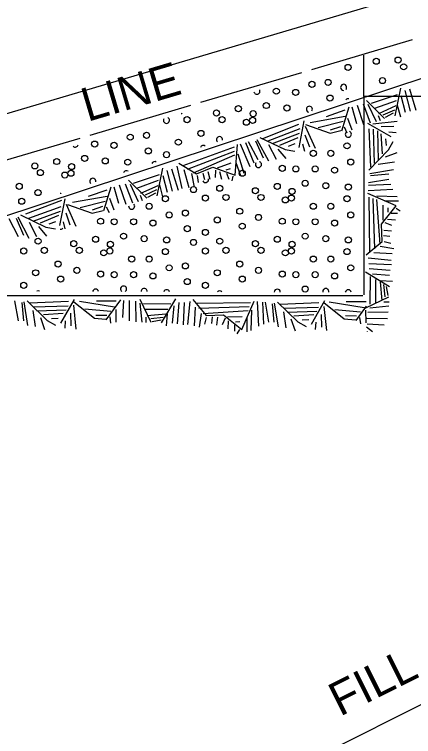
# Model space of a CAD drawing. Extents: x 1007 to 1035.5, y 1000.5 to 1021.5.
# Drawn here: x 1020.382 to 1022.755, y 1005.869 to 1010.166 of the extents above; entities that cross this region are included whole.
import ezdxf

# ---------------------------------------------------------------- set-up
doc = ezdxf.new("R2010")
doc.units = 0
doc.layers.add('Level 1', color=7, linetype='Continuous')

msp = doc.modelspace()

# ---------------------------------------------------------------- linework, layer by layer
at = {"layer": 'Level 1'}
for p, q in [((1023.7441, 1010.0953), (1019.6052, 1008.7269)), ((1022.459, 1009.6764), (1022.459, 1009.9222)), ((1025.5031, 1009.6764), (1022.459, 1009.6764)), ((1022.459, 1009.6764), (1022.459, 1008.4971)), ((1016.3883, 1002.8528), (1028.0346, 1008.6768)), ((1022.454, 1008.4912), (1018.7976, 1008.4912))]:
    msp.add_line(p, q, dxfattribs=at)
for points in [[(1029.0033, 1012.8863), (1024.1867, 1010.7167), (1019.8715, 1009.4363), (1016.9586, 1008.9191), (1012.5591, 1007.8981), (1008.4331, 1006.3787)], [(1022.7469, 1010.0143), (1022.1478, 1009.8364)], [(1022.0878, 1009.8187), (1021.4887, 1009.6409)], [(1022.6767, 1009.7263), (1022.6431, 1009.5625)], [(1022.7028, 1009.7121), (1022.7346, 1009.59)], [(1022.7312, 1009.723), (1022.7692, 1009.595)], [(1022.4753, 1009.6539), (1022.5829, 1009.5471)], [(1022.5049, 1009.6373), (1022.6598, 1009.6884)], [(1022.5245, 1009.6079), (1022.6538, 1009.6542)], [(1022.6793, 1009.6826), (1022.705, 1009.5841)], [(1021.4288, 1009.6231), (1020.8296, 1009.4453)], [(1022.37, 1009.6128), (1022.3267, 1009.4714)], [(1022.388, 1009.6152), (1022.4158, 1009.5173)], [(1022.4195, 1009.6265), (1022.4584, 1009.5116)], [(1022.4553, 1009.6338), (1022.4977, 1009.5196)], [(1022.4838, 1009.6316), (1022.5326, 1009.5278)], [(1022.5482, 1009.5768), (1022.651, 1009.6233)], [(1022.6582, 1009.6261), (1022.6773, 1009.5564)], [(1022.2368, 1009.5588), (1022.3477, 1009.5978)], [(1022.5751, 1009.5678), (1022.643, 1009.5988)], [(1022.589, 1009.5535), (1022.6363, 1009.5796)], [(1022.1018, 1009.5321), (1022.0726, 1009.374)], [(1022.1411, 1009.5233), (1022.3483, 1009.56)], [(1022.1872, 1009.4928), (1022.336, 1009.5298)], [(1022.3614, 1009.5481), (1022.3878, 1009.479)], [(1022.5136, 1009.5154), (1022.6568, 1009.5299)], [(1022.5441, 1009.5647), (1022.5558, 1009.5347)], [(1021.8598, 1009.4271), (1022.0733, 1009.5126)], [(1021.8905, 1009.4134), (1022.0803, 1009.486)], [(1022.1099, 1009.5008), (1022.1703, 1009.37)], [(1022.1116, 1009.5108), (1022.2583, 1009.4588)], [(1022.2602, 1009.4785), (1022.3223, 1009.4996)], [(1022.3427, 1009.496), (1022.359, 1009.462)], [(1022.4814, 1009.5188), (1022.6208, 1009.4393)], [(1022.5001, 1009.2558), (1022.4902, 1009.4852)], [(1022.5235, 1009.2801), (1022.5178, 1009.4836)], [(1022.5617, 1009.4983), (1022.6377, 1009.4998)], [(1021.9158, 1009.397), (1022.0775, 1009.4594)], [(1022.1091, 1009.4495), (1022.1354, 1009.3778)], [(1022.2583, 1009.4588), (1022.3236, 1009.4745)], [(1022.5473, 1009.2984), (1022.542, 1009.472)], [(1022.5704, 1009.3368), (1022.5624, 1009.4543)], [(1022.6083, 1009.4672), (1022.6518, 1009.4637)], [(1020.7697, 1009.4276), (1020.1705, 1009.2498)], [(1021.7248, 1009.3964), (1021.7811, 1009.2598)], [(1021.7561, 1009.4037), (1021.8058, 1009.2818)], [(1021.7709, 1009.4092), (1021.8295, 1009.3032)], [(1021.8144, 1009.4127), (1021.8601, 1009.3125)], [(1021.824, 1009.4205), (1021.8924, 1009.2946)], [(1021.8408, 1009.4327), (1021.9923, 1009.3618), (1022.049, 1009.3523)], [(1021.9599, 1009.3877), (1022.0681, 1009.4341)], [(1022.0123, 1009.3818), (1022.0501, 1009.3973)], [(1022.0947, 1009.3953), (1022.1062, 1009.3529)], [(1022.4883, 1009.2398), (1022.6059, 1009.3595), (1022.6331, 1009.4097)], [(1022.5935, 1009.3851), (1022.591, 1009.4251)], [(1021.359, 1009.2804), (1021.4649, 1009.2176), (1021.5623, 1009.2559), (1021.6942, 1009.2083), (1021.7073, 1009.3924)], [(1021.3858, 1009.2665), (1021.6897, 1009.3771)], [(1021.4113, 1009.2443), (1021.6897, 1009.3519)], [(1021.8929, 1009.3908), (1021.9374, 1009.3049)], [(1021.9487, 1009.3642), (1021.996, 1009.3076)], [(1021.4458, 1009.2233), (1021.6918, 1009.3292)], [(1021.7107, 1009.3363), (1021.7468, 1009.2216)], [(1022.5887, 1009.3192), (1022.6582, 1009.3443)], [(1021.5886, 1009.2526), (1021.6713, 1009.283)], [(1021.6983, 1009.2844), (1021.727, 1009.2063)], [(1022.5455, 1009.2745), (1022.6413, 1009.2881)], [(1021.2621, 1009.2508), (1021.2285, 1009.0871)], [(1021.2883, 1009.2367), (1021.32, 1009.1146)], [(1021.3166, 1009.2476), (1021.3546, 1009.1196)], [(1021.3467, 1009.263), (1021.3781, 1009.1303)], [(1021.3888, 1009.242), (1021.4183, 1009.1366)], [(1021.5327, 1009.2303), (1021.5437, 1009.185)], [(1021.5778, 1009.2398), (1021.5753, 1009.196)], [(1021.6006, 1009.2313), (1021.6136, 1009.1852)], [(1021.6417, 1009.2403), (1021.6658, 1009.2488)], [(1022.4948, 1009.2198), (1022.636, 1009.2423)], [(1021.0903, 1009.1618), (1021.2452, 1009.213)], [(1021.2648, 1009.2072), (1021.2904, 1009.1087)], [(1021.4347, 1009.2192), (1021.4498, 1009.1378)], [(1021.4693, 1009.2065), (1021.4744, 1009.1657)], [(1021.502, 1009.2206), (1021.5119, 1009.1839)], [(1021.6425, 1009.2214), (1021.6562, 1009.1863)], [(1021.6813, 1009.2033), (1021.6746, 1009.1753)], [(1022.4877, 1009.1658), (1022.6072, 1009.1858)], [(1022.4988, 1009.2079), (1022.6083, 1009.2179)], [(1020.9554, 1009.1374), (1020.9121, 1008.996)], [(1020.9734, 1009.1398), (1021.0012, 1009.0419)], [(1021.0049, 1009.1511), (1021.0438, 1009.0362)], [(1021.0407, 1009.1584), (1021.0831, 1009.0442)], [(1021.0608, 1009.1785), (1021.1683, 1009.0717)], [(1021.0692, 1009.1562), (1021.118, 1009.0523)], [(1021.1099, 1009.1325), (1021.2392, 1009.1788)], [(1021.1336, 1009.1013), (1021.2364, 1009.1479)], [(1021.2436, 1009.1507), (1021.2627, 1009.081)], [(1022.4878, 1009.15), (1022.6197, 1009.1562)], [(1020.8223, 1009.0833), (1020.9331, 1009.1224)], [(1021.1605, 1009.0923), (1021.2284, 1009.1234)], [(1021.1744, 1009.0781), (1021.2218, 1009.1042)], [(1022.4733, 1008.7347), (1022.5676, 1008.814), (1022.5637, 1008.9178), (1022.6518, 1009.027), (1022.4828, 1009.1)], [(1022.4846, 1009.118), (1022.6322, 1009.1266)], [(1020.4495, 1008.9791), (1020.6645, 1009.0611)], [(1020.6813, 1009.0678), (1020.6493, 1008.9103)], [(1020.7265, 1009.0478), (1020.9337, 1009.0846)], [(1020.7726, 1009.0173), (1020.9214, 1009.0544)], [(1020.9468, 1009.0727), (1020.9733, 1009.0036)], [(1021.1295, 1009.0893), (1021.1412, 1009.0593)], [(1022.4948, 1008.7551), (1022.4912, 1009.0783)], [(1022.5243, 1008.7714), (1022.5153, 1009.0707)], [(1022.5368, 1009.0852), (1022.6568, 1009.0812)], [(1022.556, 1008.798), (1022.5373, 1009.0651)], [(1022.5813, 1009.0558), (1022.6651, 1009.0572)], [(1020.4679, 1008.9529), (1020.6588, 1009.0222)], [(1020.6887, 1009.0364), (1020.7468, 1008.9047)], [(1020.697, 1009.0353), (1020.8438, 1008.9834)], [(1020.8456, 1009.0031), (1020.9078, 1009.0242)], [(1020.9281, 1009.0206), (1020.9444, 1008.9866)], [(1022.5752, 1008.9418), (1022.5737, 1009.0298)], [(1022.6047, 1008.9885), (1022.6043, 1009.0142)], [(1022.6521, 1009.0133), (1022.6762, 1008.9974)], [(1020.4183, 1008.973), (1020.5688, 1008.8996), (1020.6253, 1008.8892)], [(1020.493, 1008.9362), (1020.6558, 1008.9956)], [(1020.5368, 1008.9261), (1020.6458, 1008.9706)], [(1020.6869, 1008.9853), (1020.7121, 1008.9129)], [(1020.8438, 1008.9834), (1020.909, 1008.9991)], [(1022.6227, 1008.9828), (1022.6603, 1008.9835)], [(1020.3482, 1008.9508), (1020.4048, 1008.8438)], [(1020.3917, 1008.9536), (1020.4358, 1008.8526)], [(1020.4016, 1008.9613), (1020.4678, 1008.8342)], [(1020.4698, 1008.9303), (1020.5128, 1008.8438)], [(1020.589, 1008.9193), (1020.6272, 1008.9342)], [(1020.6716, 1008.9313), (1020.6823, 1008.8888)], [(1022.5835, 1008.928), (1022.6239, 1008.9108)], [(1022.5994, 1008.9466), (1022.6473, 1008.9432)], [(1020.5253, 1008.9027), (1020.5715, 1008.8453)], [(1022.5783, 1008.8822), (1022.6246, 1008.877)], [(1022.5768, 1008.8501), (1022.6148, 1008.8468)], [(1022.5795, 1008.8143), (1022.6198, 1008.8052)], [(1022.5562, 1008.786), (1022.6383, 1008.7734)], [(1022.4856, 1008.717), (1022.6216, 1008.7034)], [(1022.5188, 1008.7495), (1022.6285, 1008.7434)], [(1022.49, 1008.6833), (1022.6238, 1008.6775)], [(1022.4691, 1008.633), (1022.6123, 1008.5476)], [(1022.4907, 1008.653), (1022.6168, 1008.6433)], [(1022.5112, 1008.6218), (1022.613, 1008.6133)], [(1022.4964, 1008.4418), (1022.4995, 1008.6053)], [(1022.53, 1008.4505), (1022.5298, 1008.5879)], [(1022.5575, 1008.5825), (1022.6298, 1008.5778)], [(1022.5678, 1008.4631), (1022.5577, 1008.5748)], [(1022.5853, 1008.4853), (1022.5781, 1008.5589)], [(1022.6031, 1008.4936), (1022.5941, 1008.5473)], [(1020.3831, 1008.4623), (1020.4031, 1008.3427)], [(1020.4252, 1008.4511), (1020.4352, 1008.3416)], [(1020.437, 1008.4551), (1020.4595, 1008.3138)], [(1020.457, 1008.4615), (1020.5768, 1008.344), (1020.6269, 1008.3168)], [(1020.473, 1008.4498), (1020.7024, 1008.4598)], [(1020.736, 1008.4684), (1020.6565, 1008.3292)], [(1020.7358, 1008.4563), (1020.8575, 1008.3589)], [(1020.7681, 1008.4587), (1020.9759, 1008.4247)], [(1020.8693, 1008.4608), (1020.9872, 1008.4608)], [(1021.0132, 1008.4671), (1020.9251, 1008.3481)], [(1021.0311, 1008.4635), (1021.0248, 1008.3618)], [(1021.0648, 1008.4642), (1021.0632, 1008.3425)], [(1021.1008, 1008.4588), (1021.1029, 1008.3372)], [(1021.1266, 1008.4711), (1021.1926, 1008.3345)], [(1021.34, 1008.4728), (1021.2546, 1008.3296)], [(1021.36, 1008.4513), (1021.3503, 1008.3253)], [(1021.3903, 1008.4519), (1021.3845, 1008.3182)], [(1021.424, 1008.4564), (1021.4104, 1008.3204)], [(1021.4417, 1008.4687), (1021.521, 1008.3743), (1021.6248, 1008.3783), (1021.734, 1008.2902), (1021.807, 1008.4592)], [(1021.4621, 1008.4472), (1021.7853, 1008.4508)], [(1021.825, 1008.4573), (1021.8336, 1008.3098)], [(1021.857, 1008.4541), (1021.8632, 1008.3223)], [(1021.8728, 1008.4543), (1021.8928, 1008.3348)], [(1021.9468, 1008.4536), (1022.0665, 1008.3361), (1022.1167, 1008.3088)], [(1021.9628, 1008.4418), (1022.1922, 1008.4518)], [(1022.2258, 1008.4605), (1022.1463, 1008.3213)], [(1022.2217, 1008.4524), (1022.3433, 1008.355)], [(1022.2539, 1008.4548), (1022.4618, 1008.4208)], [(1022.3552, 1008.4568), (1022.473, 1008.4568)], [(1022.4708, 1008.4196), (1022.6075, 1008.4856)], [(1022.5778, 1008.4552), (1022.6098, 1008.4558)], [(1020.4973, 1008.4263), (1020.7008, 1008.432)], [(1020.5157, 1008.4027), (1020.6893, 1008.4078)], [(1020.7327, 1008.4363), (1020.7472, 1008.2931)], [(1020.8009, 1008.4143), (1020.9541, 1008.4003)], [(1020.9843, 1008.4089), (1020.9854, 1008.3351)], [(1021.127, 1008.4473), (1021.1388, 1008.3336)], [(1021.1488, 1008.4456), (1021.3123, 1008.4425)], [(1021.1575, 1008.412), (1021.2949, 1008.4123)], [(1021.3288, 1008.4308), (1021.3203, 1008.329)], [(1021.4565, 1008.4232), (1021.4504, 1008.3134)], [(1021.4784, 1008.4176), (1021.7777, 1008.4268)], [(1021.9149, 1008.4432), (1021.9249, 1008.3337)], [(1021.9268, 1008.4472), (1021.9493, 1008.3059)], [(1021.9871, 1008.4184), (1022.1906, 1008.4241)], [(1022.2224, 1008.4284), (1022.2369, 1008.2852)], [(1022.2868, 1008.4103), (1022.4399, 1008.3964)], [(1022.4736, 1008.4288), (1022.4109, 1008.3442)], [(1022.4947, 1008.42), (1022.6084, 1008.4318)], [(1020.4918, 1008.4043), (1020.5053, 1008.3086)], [(1020.5541, 1008.3795), (1020.6716, 1008.3874)], [(1020.7156, 1008.3883), (1020.717, 1008.3123)], [(1020.8649, 1008.377), (1020.9307, 1008.3761)], [(1020.9488, 1008.3664), (1020.9537, 1008.3286)], [(1021.1622, 1008.3643), (1021.1628, 1008.3322)], [(1021.1701, 1008.3743), (1021.2818, 1008.3843)], [(1021.1923, 1008.3567), (1021.2659, 1008.3639)], [(1021.2895, 1008.3844), (1021.2848, 1008.3121)], [(1021.493, 1008.3858), (1021.4804, 1008.3038)], [(1021.505, 1008.386), (1021.7721, 1008.4048)], [(1021.5571, 1008.3652), (1021.5538, 1008.3271)], [(1021.5892, 1008.3636), (1021.584, 1008.3174)], [(1021.6488, 1008.3668), (1021.7368, 1008.3683)], [(1021.7922, 1008.4051), (1021.7882, 1008.2851)], [(1021.9815, 1008.3964), (1021.9951, 1008.3007)], [(1022.0054, 1008.3948), (1022.179, 1008.3999)], [(1022.0438, 1008.3716), (1022.1613, 1008.3795)], [(1022.2053, 1008.3803), (1022.2068, 1008.3043)], [(1022.3508, 1008.3731), (1022.4165, 1008.3722)], [(1022.4701, 1008.405), (1022.4713, 1008.3312)], [(1022.4832, 1008.3938), (1022.6048, 1008.3959)], [(1020.5364, 1008.3612), (1020.5615, 1008.2917)], [(1020.6023, 1008.3563), (1020.6423, 1008.3588)], [(1020.6844, 1008.3417), (1020.6809, 1008.298)], [(1020.8575, 1008.3589), (1020.9233, 1008.352)], [(1021.2006, 1008.3388), (1021.2543, 1008.3479)], [(1021.5213, 1008.3624), (1021.5122, 1008.3222)], [(1021.635, 1008.3584), (1021.6178, 1008.3181)], [(1021.6536, 1008.3426), (1021.6502, 1008.2948)], [(1021.6955, 1008.3373), (1021.7212, 1008.3378)], [(1021.7628, 1008.3606), (1021.7642, 1008.2769)], [(1022.0262, 1008.3533), (1022.0513, 1008.2838)], [(1022.0921, 1008.3484), (1022.1321, 1008.3509)], [(1022.1742, 1008.3338), (1022.1707, 1008.2901)], [(1022.3433, 1008.355), (1022.4092, 1008.3481)], [(1022.4346, 1008.3625), (1022.4395, 1008.3247)], [(1022.4778, 1008.3578), (1022.5995, 1008.3562)], [(1022.4784, 1008.3241), (1022.5802, 1008.3178)], [(1021.6898, 1008.3193), (1021.6905, 1008.2817)], [(1021.7203, 1008.2899), (1021.7044, 1008.2658)], [(1022.4749, 1008.3062), (1022.5109, 1008.2795)], [(1022.4813, 1008.2795), (1022.4813, 1008.2802)]]:
    msp.add_lwpolyline(points, dxfattribs=at)
for centre in [(1022.6632, 1009.8937), (1022.366, 1009.8502), (1022.5334, 1009.8868), (1022.6965, 1009.8538), (1022.5704, 1009.7722), (1022.1505, 1009.7498), (1022.2472, 1009.761), (1021.9389, 1009.709), (1022.054, 1009.7015), (1022.2582, 1009.668), (1021.7132, 1009.605), (1021.8794, 1009.6235), (1022.002, 1009.6087), (1021.5832, 1009.579), (1021.8014, 1009.5752), (1021.4085, 1009.5392), (1021.6165, 1009.5392), (1021.7615, 1009.5243), (1021.7977, 1009.5355), (1021.0705, 1009.4352), (1021.1672, 1009.4463), (1021.4904, 1009.4575), (1020.8589, 1009.3943), (1020.974, 1009.3868), (1021.3565, 1009.4055), (1022.3595, 1009.3836), (1021.1782, 1009.3533), (1022.159, 1009.3391), (1022.263, 1009.3391), (1020.7994, 1009.3088), (1020.922, 1009.294), (1021.286, 1009.3312), (1020.5032, 1009.2643), (1020.6332, 1009.2903), (1020.7214, 1009.2605), (1021.0557, 1009.2865), (1021.9741, 1009.2499), (1022.3818, 1009.2871), (1020.5365, 1009.2245), (1020.6815, 1009.2097), (1020.7177, 1009.2208), (1021.7365, 1009.2203), (1022.055, 1009.2463), (1022.1701, 1009.2463), (1022.2853, 1009.2388), (1020.4104, 1009.1428), (1021.4466, 1009.1236), (1021.6026, 1009.1311), (1021.9445, 1009.1423), (1022.1106, 1009.1608), (1022.2333, 1009.1459), (1022.367, 1009.1384), (1020.5217, 1009.1057), (1021.6398, 1009.0764), (1021.8145, 1009.1163), (1021.8478, 1009.0764), (1022.0326, 1009.1124), (1020.4252, 1009.0537), (1021.2795, 1009.0689), (1021.5173, 1009.0728), (1021.9928, 1009.0616), (1022.029, 1009.0728), (1022.3595, 1009.0689), (1021.183, 1009.0244), (1021.7216, 1008.9948), (1022.159, 1009.0244), (1022.263, 1009.0244), (1021.3018, 1008.9724), (1021.3985, 1008.9836), (1021.833, 1008.9576), (1022.3818, 1008.9724), (1020.8941, 1008.9353), (1020.975, 1008.9316), (1021.0901, 1008.9316), (1021.2053, 1008.9241), (1021.5878, 1008.9428), (1021.7365, 1008.9056), (1021.9741, 1008.9353), (1022.055, 1008.9316), (1022.1701, 1008.9316), (1022.2853, 1008.9241), (1021.4095, 1008.8906), (1021.5173, 1008.8684), (1020.8645, 1008.8276), (1021.0306, 1008.8461), (1021.1533, 1008.8313), (1021.287, 1008.8238), (1021.9445, 1008.8276), (1022.1106, 1008.8461), (1022.2333, 1008.8313), (1022.367, 1008.8238), (1020.5226, 1008.8164), (1020.7345, 1008.8016), (1020.9526, 1008.7978), (1021.4466, 1008.8089), (1021.6026, 1008.8164), (1021.8145, 1008.8016), (1022.0326, 1008.7978), (1020.4373, 1008.7581), (1020.5598, 1008.7618), (1020.7678, 1008.7618), (1020.9128, 1008.7469), (1020.949, 1008.7581), (1021.2795, 1008.7543), (1021.5173, 1008.7581), (1021.6398, 1008.7618), (1021.8478, 1008.7618), (1021.9928, 1008.7469), (1022.029, 1008.7581), (1022.3595, 1008.7543), (1021.079, 1008.7098), (1021.183, 1008.7098), (1022.159, 1008.7098), (1022.263, 1008.7098), (1020.6416, 1008.6801), (1021.3018, 1008.6578), (1021.3985, 1008.6689), (1021.7216, 1008.6801), (1022.3818, 1008.6578), (1020.5078, 1008.6281), (1020.753, 1008.6429), (1020.8941, 1008.6206), (1020.975, 1008.6169), (1021.0901, 1008.6169), (1021.2053, 1008.6094), (1021.5878, 1008.6281), (1021.833, 1008.6429), (1021.9741, 1008.6206), (1022.055, 1008.6169), (1022.1701, 1008.6169), (1022.2853, 1008.6094), (1020.6565, 1008.5909), (1021.4095, 1008.5759), (1021.7365, 1008.5909), (1020.4373, 1008.5538), (1021.5173, 1008.5538), (1022.1106, 1008.5314)]:
    msp.add_circle(centre, 0.0181, dxfattribs=at)
for centre, start, end in [((1022.3394, 1009.7319), 312.8595, 264.4323), ((1021.8237, 1009.709), 190.4513, 22.9329), ((1022.366, 1009.6458), 76.0763, 140.3143), ((1022.1357, 1009.6012), 326.437, 249.9535), ((1021.3714, 1009.5938), 277.4785, 296.2241), ((1021.286, 1009.5355), 149.5993, 64.1033), ((1021.6017, 1009.4203), 347.7917, 228.5989), ((1022.367, 1009.4531), 147.4984, 69.9018), ((1020.7437, 1009.3943), 226.1644, 347.5382), ((1021.5052, 1009.3683), 52.2789, 164.1117), ((1021.2154, 1009.2717), 57.5455, 158.845), ((1021.833, 1009.2723), 147.098, 70.3022), ((1021.0482, 1009.217), 56.4641, 159.9265), ((1020.8477, 1009.1725), 347.7898, 228.6008), ((1021.5173, 1009.1831), 206.9405, 10.4597), ((1020.6629, 1009.0833), 99.3124, 117.0782), ((1021.079, 1009.0244), 175.3338, 42.0665), ((1020.6565, 1008.9056), 259.2699, 318.1303), ((1021.0306, 1008.5314), 303.679, 235.9864), ((1020.5226, 1008.5018), 63.173, 116.4925), ((1020.8645, 1008.5129), 12.5618, 167.1036), ((1021.1533, 1008.5166), 358.1541, 181.5113), ((1021.287, 1008.5091), 21.1942, 158.4712), ((1021.6026, 1008.5018), 45.8178, 133.8477), ((1021.9445, 1008.5129), 2.4586, 177.2069), ((1022.2333, 1008.5166), 348.0722, 191.5933), ((1022.367, 1008.5091), 10.7693, 168.8961)]:
    msp.add_arc(centre, 0.0181, start, end, dxfattribs=at)

# ---------------------------------------------------------------- texts
for s, rotation, p in [('LINE', 16.5259, (1020.8163, 1009.5258)), ('FILL SLOPE', 26.5682, (1022.3179, 1005.9858))]:
    msp.add_text(s, height=0.2, rotation=rotation, dxfattribs=at).set_placement(p)

doc.saveas('drawing.dxf')
